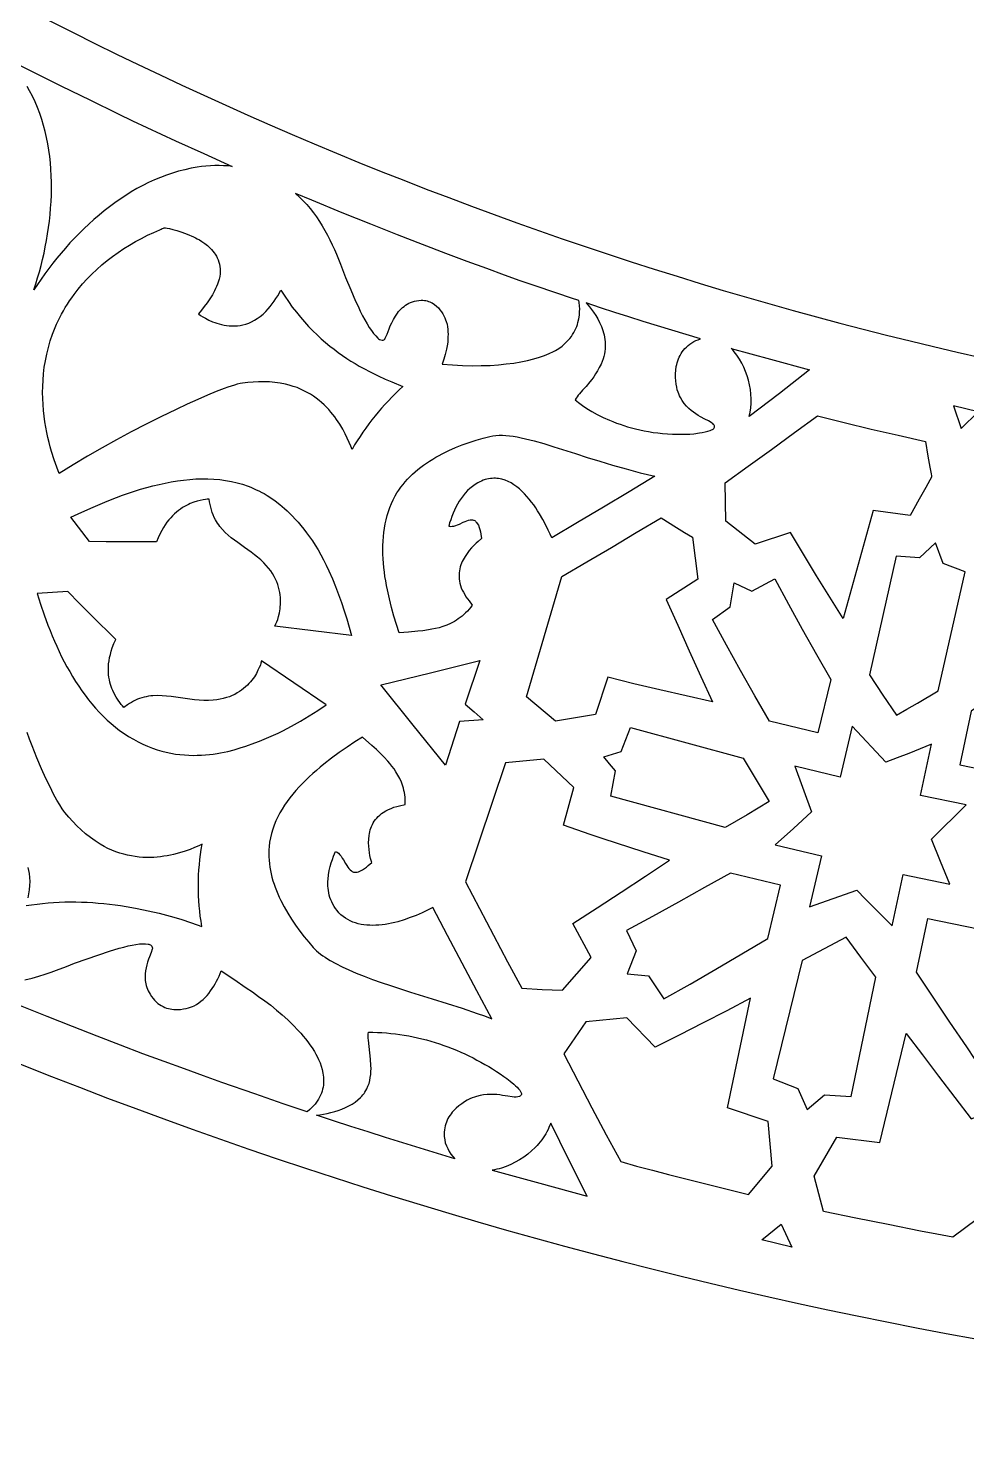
# Model space of a CAD drawing. Extents: x -540 to 540, y -540 to 540.
# Drawn here: x -170.4 to -82.7, y -462.1 to -330.2 of the extents above; entities that cross this region are included whole.
import ezdxf

# ---------------------------------------------------------------- set-up
doc = ezdxf.new("R2010")
doc.units = 0
doc.layers.add('LAYER_1', color=18, linetype='CONTINUOUS')
doc.layers.add('LAYER_2', color=174, linetype='CONTINUOUS')

msp = doc.modelspace()

# ---------------------------------------------------------------- linework, layer by layer
at = {"layer": 'LAYER_1'}
msp.add_lwpolyline([(0, 540, 0.414214), (-540, 0, 0.414214), (0, -540, 0.414214), (540, 0, 0.414214)], format="xyb", close=True, dxfattribs=at)
for points in [[(-171.23, -333.6), (-169.93, -334.27), (-167.31, -335.57), (-164.67, -336.86), (-162.01, -338.16), (-160.67, -338.81), (-159.33, -339.44), (-156.66, -340.67), (-154, -341.88), (-151.34, -343.07), (-151.75, -343.03), (-152.16, -343.01), (-152.57, -343), (-152.98, -343), (-153.39, -343.02), (-153.8, -343.05), (-154.21, -343.09), (-154.61, -343.15), (-155.2, -343.25), (-155.78, -343.38), (-156.36, -343.52), (-156.93, -343.7), (-157.5, -343.89), (-158.06, -344.1), (-158.62, -344.34), (-159.17, -344.59), (-159.71, -344.86), (-160.25, -345.15), (-160.78, -345.46), (-161.3, -345.79), (-161.82, -346.13), (-162.33, -346.48), (-162.83, -346.85), (-163.32, -347.23), (-163.8, -347.63), (-164.28, -348.04), (-164.75, -348.46), (-165.2, -348.89), (-165.65, -349.33), (-166.09, -349.77), (-166.52, -350.23), (-166.94, -350.7), (-167.34, -351.17), (-167.74, -351.65), (-168.13, -352.13), (-168.5, -352.62), (-168.87, -353.12), (-169.22, -353.61), (-169.56, -354.11), (-169.89, -354.62), (-169.71, -354.06), (-169.54, -353.5), (-169.37, -352.93), (-169.22, -352.35), (-169.08, -351.77), (-168.94, -351.18), (-168.82, -350.59), (-168.7, -349.99), (-168.6, -349.39), (-168.51, -348.79), (-168.43, -348.18), (-168.37, -347.58), (-168.32, -346.97), (-168.28, -346.36), (-168.25, -345.75), (-168.24, -345.15), (-168.24, -344.54), (-168.26, -343.94), (-168.29, -343.34), (-168.34, -342.74), (-168.41, -342.14), (-168.49, -341.55), (-168.59, -340.96), (-168.7, -340.38), (-168.83, -339.81), (-168.99, -339.24), (-169.15, -338.68), (-169.34, -338.13), (-169.55, -337.58), (-169.78, -337.05), (-170.02, -336.52), (-170.29, -336), (-170.53, -335.59)], [(-170.61, -412.17), (-170.1, -412.09), (-169.58, -412.02), (-169.07, -411.96), (-168.55, -411.91), (-168.04, -411.87), (-167.52, -411.85), (-167, -411.83), (-166.48, -411.82), (-165.96, -411.82), (-165.43, -411.84), (-164.91, -411.86), (-164.39, -411.89), (-163.87, -411.93), (-163.35, -411.97), (-162.82, -412.03), (-162.3, -412.1), (-161.78, -412.17), (-161.26, -412.25), (-160.74, -412.34), (-160.23, -412.43), (-159.2, -412.65), (-158.17, -412.89), (-157.16, -413.16), (-156.15, -413.45), (-155.16, -413.77), (-154.18, -414.11), (-154.26, -413.63), (-154.33, -413.16), (-154.38, -412.68), (-154.43, -412.2), (-154.47, -411.72), (-154.49, -411.24), (-154.51, -410.76), (-154.51, -410.27), (-154.51, -409.79), (-154.49, -409.31), (-154.46, -408.83), (-154.42, -408.35), (-154.37, -407.87), (-154.31, -407.39), (-154.24, -406.92), (-154.15, -406.44), (-154.48, -406.59), (-154.86, -406.75), (-155.29, -406.92), (-155.76, -407.08), (-156.28, -407.24), (-156.83, -407.39), (-157.12, -407.45), (-157.42, -407.51), (-157.73, -407.56), (-158.04, -407.6), (-158.37, -407.63), (-158.69, -407.66), (-159.03, -407.67), (-159.37, -407.67), (-159.71, -407.66), (-160.06, -407.63), (-160.41, -407.59), (-160.77, -407.53), (-161.13, -407.46), (-161.49, -407.37), (-161.86, -407.26), (-162.22, -407.13), (-162.59, -406.98), (-162.96, -406.82), (-163.33, -406.63), (-163.7, -406.41), (-164.16, -406.11), (-164.61, -405.79), (-165.05, -405.45), (-165.47, -405.08), (-165.87, -404.7), (-166.26, -404.31), (-166.63, -403.9), (-166.99, -403.48), (-167.09, -403.34), (-167.25, -403.11), (-167.46, -402.76), (-167.73, -402.31), (-168.04, -401.74), (-168.38, -401.07), (-168.76, -400.28), (-169.17, -399.38), (-169.61, -398.36), (-169.83, -397.81), (-170.06, -397.23), (-170.29, -396.62), (-170.52, -395.98)], [(-170.45, -408.61), (-170.38, -408.89), (-170.33, -409.18), (-170.3, -409.55), (-170.28, -409.93), (-170.3, -410.3), (-170.33, -410.68), (-170.38, -411.06), (-170.44, -411.43)], [(-170.73, -419.1), (-170.06, -418.94), (-169.43, -418.76), (-168.84, -418.58), (-168.28, -418.39), (-167.77, -418.2), (-166.85, -417.85), (-166.45, -417.69), (-166.09, -417.56), (-163.82, -416.78), (-162.81, -416.44), (-161.9, -416.16), (-161.48, -416.04), (-161.08, -415.94), (-160.7, -415.86), (-160.35, -415.79), (-160.02, -415.75), (-159.72, -415.73), (-159.44, -415.73), (-159.19, -415.76), (-159.14, -415.78), (-159.07, -415.81), (-159, -415.85), (-158.93, -415.9), (-158.87, -415.97), (-158.83, -416.05), (-158.82, -416.09), (-158.81, -416.13), (-158.81, -416.18), (-158.82, -416.23), (-158.93, -416.56), (-159.09, -416.96), (-159.17, -417.19), (-159.26, -417.44), (-159.33, -417.7), (-159.4, -417.97), (-159.45, -418.26), (-159.48, -418.55), (-159.49, -418.86), (-159.48, -419.01), (-159.47, -419.17), (-159.45, -419.33), (-159.41, -419.49), (-159.38, -419.65), (-159.33, -419.81), (-159.27, -419.97), (-159.2, -420.13), (-159.12, -420.3), (-159.02, -420.46), (-158.89, -420.67), (-158.75, -420.86), (-158.6, -421.02), (-158.45, -421.17), (-158.3, -421.31), (-158.14, -421.42), (-157.98, -421.52), (-157.81, -421.61), (-157.65, -421.68), (-157.48, -421.74), (-157.31, -421.79), (-157.15, -421.83), (-156.98, -421.86), (-156.82, -421.88), (-156.5, -421.89), (-156.19, -421.87), (-155.91, -421.83), (-155.65, -421.78), (-155.42, -421.72), (-155.07, -421.6), (-154.92, -421.53), (-154.69, -421.41), (-154.48, -421.27), (-154.27, -421.11), (-154.07, -420.94), (-153.88, -420.76), (-153.7, -420.57), (-153.53, -420.37), (-153.37, -420.15), (-153.22, -419.93), (-153.07, -419.71), (-152.94, -419.48), (-152.81, -419.24), (-152.69, -419), (-152.58, -418.76), (-152.38, -418.28), (-151.21, -419.05), (-150.04, -419.84), (-149.46, -420.24), (-148.88, -420.65), (-148.31, -421.07), (-147.75, -421.49), (-147.21, -421.93), (-146.67, -422.38), (-146.15, -422.85), (-145.65, -423.34), (-145.17, -423.84), (-144.94, -424.09), (-144.72, -424.36), (-144.5, -424.63), (-144.29, -424.9), (-144.08, -425.18), (-143.88, -425.46), (-143.66, -425.82), (-143.53, -426.04), (-143.4, -426.28), (-143.27, -426.56), (-143.14, -426.85), (-143.03, -427.17), (-142.94, -427.5), (-142.87, -427.84), (-142.84, -428.02), (-142.82, -428.2), (-142.81, -428.38), (-142.81, -428.57), (-142.81, -428.75), (-142.83, -428.94), (-142.86, -429.13), (-142.9, -429.32), (-142.95, -429.51), (-143.01, -429.7), (-143.09, -429.89), (-143.18, -430.08), (-143.29, -430.27), (-143.41, -430.46), (-143.61, -430.73), (-143.84, -430.99), (-144.08, -431.23), (-144.33, -431.46), (-146.58, -430.69), (-149.25, -429.77), (-152.33, -428.69), (-154.02, -428.09), (-155.81, -427.44), (-157.71, -426.75), (-159.7, -426.01), (-161.79, -425.22), (-163.98, -424.37), (-166.27, -423.48), (-168.66, -422.53), (-171.14, -421.53)]]:
    msp.add_lwpolyline(points, dxfattribs=at)
for points in [[(-145.42, -345.62), (-145.05, -345.94), (-144.71, -346.28), (-144.38, -346.64), (-144.06, -347.02), (-143.76, -347.4), (-143.47, -347.8), (-143.2, -348.21), (-142.94, -348.63), (-142.69, -349.06), (-142.45, -349.5), (-142.22, -349.94), (-142.01, -350.39), (-141.8, -350.84), (-141.6, -351.29), (-141.42, -351.75), (-141.24, -352.2), (-140.75, -353.46), (-140.27, -354.62), (-139.82, -355.67), (-139.59, -356.15), (-139.38, -356.6), (-139.16, -357.03), (-138.95, -357.42), (-138.74, -357.78), (-138.54, -358.12), (-138.34, -358.42), (-138.14, -358.68), (-137.94, -358.92), (-137.75, -359.12), (-137.66, -359.19), (-137.57, -359.24), (-137.46, -359.29), (-137.34, -359.32), (-137.28, -359.32), (-137.23, -359.31), (-137.17, -359.29), (-137.12, -359.26), (-137.08, -359.21), (-137.04, -359.14), (-136.88, -358.76), (-136.68, -358.25), (-136.57, -357.97), (-136.43, -357.68), (-136.28, -357.38), (-136.1, -357.08), (-135.9, -356.79), (-135.8, -356.65), (-135.68, -356.52), (-135.56, -356.39), (-135.43, -356.27), (-135.29, -356.16), (-135.15, -356.05), (-135, -355.95), (-134.84, -355.86), (-134.67, -355.79), (-134.49, -355.72), (-134.3, -355.67), (-134.11, -355.63), (-133.9, -355.6), (-133.68, -355.59), (-133.54, -355.59), (-133.39, -355.6), (-133.26, -355.62), (-133.13, -355.65), (-133, -355.69), (-132.88, -355.73), (-132.76, -355.78), (-132.65, -355.84), (-132.44, -355.97), (-132.25, -356.13), (-132.08, -356.29), (-131.93, -356.47), (-131.79, -356.66), (-131.67, -356.85), (-131.57, -357.04), (-131.48, -357.22), (-131.41, -357.4), (-131.35, -357.56), (-131.27, -357.83), (-131.23, -358.06), (-131.2, -358.29), (-131.18, -358.52), (-131.17, -358.76), (-131.18, -358.99), (-131.19, -359.23), (-131.21, -359.47), (-131.24, -359.7), (-131.32, -360.17), (-131.43, -360.64), (-131.56, -361.1), (-131.71, -361.55), (-130.75, -361.62), (-129.82, -361.67), (-128.93, -361.7), (-128.07, -361.69), (-127.25, -361.67), (-126.47, -361.61), (-125.73, -361.54), (-125.02, -361.45), (-124.36, -361.34), (-123.74, -361.21), (-123.16, -361.07), (-122.63, -360.91), (-122.15, -360.75), (-121.71, -360.57), (-121.32, -360.38), (-121.14, -360.28), (-120.98, -360.19), (-120.74, -360.02), (-120.51, -359.86), (-120.31, -359.68), (-120.12, -359.51), (-119.95, -359.33), (-119.79, -359.15), (-119.65, -358.96), (-119.53, -358.78), (-119.41, -358.59), (-119.31, -358.4), (-119.23, -358.22), (-119.15, -358.03), (-119.09, -357.85), (-119.03, -357.67), (-118.95, -357.32), (-118.9, -356.98), (-118.88, -356.67), (-118.87, -356.39), (-118.88, -356.14), (-118.92, -355.77), (-118.95, -355.6), (-119.63, -355.38), (-121.02, -354.92), (-123.11, -354.21), (-124.42, -353.76), (-125.9, -353.23), (-127.56, -352.63), (-129.39, -351.96), (-131.39, -351.21), (-133.56, -350.38), (-135.9, -349.47), (-138.4, -348.48), (-141.08, -347.4), (-143.92, -346.23)], [(-154.51, -356.86), (-154.31, -357), (-154.1, -357.12), (-153.85, -357.27), (-153.53, -357.43), (-153.18, -357.59), (-152.98, -357.66), (-152.78, -357.73), (-152.56, -357.8), (-152.34, -357.85), (-152.11, -357.9), (-151.87, -357.94), (-151.63, -357.97), (-151.38, -357.98), (-151.13, -357.98), (-150.87, -357.96), (-150.61, -357.93), (-150.35, -357.88), (-150.08, -357.81), (-149.81, -357.71), (-149.54, -357.6), (-149.27, -357.45), (-149.01, -357.29), (-148.74, -357.09), (-148.47, -356.87), (-148.21, -356.62), (-148, -356.39), (-147.81, -356.16), (-147.62, -355.92), (-147.44, -355.67), (-147.27, -355.42), (-147.1, -355.16), (-146.79, -354.63), (-146.44, -355.19), (-146.09, -355.71), (-145.73, -356.22), (-145.35, -356.7), (-144.98, -357.17), (-144.59, -357.61), (-144.21, -358.03), (-143.82, -358.43), (-143.42, -358.82), (-143.03, -359.18), (-142.63, -359.53), (-142.23, -359.86), (-141.83, -360.17), (-141.44, -360.47), (-141.04, -360.75), (-140.65, -361.02), (-140.26, -361.27), (-139.87, -361.51), (-139.49, -361.73), (-139.12, -361.94), (-138.39, -362.32), (-137.7, -362.66), (-137.05, -362.96), (-136.44, -363.22), (-135.39, -363.65), (-135.74, -363.97), (-136.08, -364.29), (-136.42, -364.63), (-136.75, -364.97), (-137.07, -365.32), (-137.39, -365.67), (-137.7, -366.03), (-138, -366.4), (-138.3, -366.77), (-138.58, -367.15), (-138.87, -367.53), (-139.14, -367.92), (-139.4, -368.31), (-139.66, -368.71), (-139.91, -369.11), (-140.15, -369.52), (-140.27, -369.22), (-140.41, -368.87), (-140.59, -368.48), (-140.79, -368.07), (-141.02, -367.63), (-141.29, -367.18), (-141.44, -366.95), (-141.6, -366.72), (-141.76, -366.49), (-141.94, -366.26), (-142.13, -366.03), (-142.33, -365.8), (-142.54, -365.58), (-142.76, -365.36), (-142.99, -365.15), (-143.23, -364.95), (-143.49, -364.75), (-143.76, -364.56), (-144.04, -364.37), (-144.33, -364.2), (-144.64, -364.04), (-144.96, -363.89), (-145.29, -363.75), (-145.64, -363.63), (-146.01, -363.52), (-146.38, -363.42), (-146.88, -363.33), (-147.37, -363.26), (-147.87, -363.22), (-148.38, -363.2), (-148.88, -363.21), (-149.38, -363.24), (-149.88, -363.28), (-150.38, -363.34), (-150.62, -363.38), (-150.88, -363.44), (-151.15, -363.51), (-151.45, -363.61), (-151.77, -363.71), (-152.11, -363.83), (-152.85, -364.12), (-153.67, -364.46), (-154.57, -364.86), (-155.55, -365.3), (-156.6, -365.8), (-158.01, -366.47), (-159.4, -367.17), (-160.78, -367.89), (-162.15, -368.63), (-163.51, -369.39), (-164.86, -370.17), (-166.2, -370.96), (-167.53, -371.77), (-167.75, -371.18), (-167.99, -370.5), (-168.23, -369.72), (-168.35, -369.3), (-168.46, -368.87), (-168.57, -368.41), (-168.67, -367.94), (-168.77, -367.45), (-168.85, -366.94), (-168.92, -366.42), (-168.98, -365.88), (-169.03, -365.34), (-169.05, -364.78), (-169.07, -364.21), (-169.06, -363.63), (-169.03, -363.04), (-168.98, -362.45), (-168.91, -361.85), (-168.81, -361.24), (-168.69, -360.62), (-168.53, -360.01), (-168.35, -359.39), (-168.14, -358.76), (-168.02, -358.45), (-167.89, -358.14), (-167.76, -357.83), (-167.61, -357.52), (-167.46, -357.2), (-167.3, -356.89), (-167.13, -356.58), (-166.95, -356.27), (-166.76, -355.96), (-166.56, -355.65), (-166.34, -355.35), (-166.12, -355.04), (-165.74, -354.54), (-165.34, -354.06), (-164.91, -353.59), (-164.47, -353.14), (-164.01, -352.7), (-163.53, -352.28), (-163.04, -351.88), (-162.53, -351.49), (-162.01, -351.12), (-161.48, -350.76), (-160.94, -350.42), (-160.39, -350.1), (-159.83, -349.8), (-159.26, -349.51), (-158.69, -349.24), (-158.11, -348.99), (-158, -348.94), (-157.89, -348.88), (-157.78, -348.84), (-157.72, -348.82), (-157.66, -348.81), (-157.59, -348.82), (-157.43, -348.84), (-157.2, -348.88), (-156.89, -348.96), (-156.51, -349.07), (-156.06, -349.22), (-155.55, -349.42), (-154.97, -349.67), (-154.79, -349.75), (-154.62, -349.84), (-154.41, -349.95), (-154.18, -350.09), (-153.92, -350.27), (-153.66, -350.48), (-153.53, -350.59), (-153.4, -350.72), (-153.28, -350.85), (-153.16, -350.99), (-153.04, -351.14), (-152.93, -351.29), (-152.83, -351.46), (-152.74, -351.63), (-152.66, -351.82), (-152.6, -352.01), (-152.54, -352.21), (-152.5, -352.42), (-152.48, -352.64), (-152.48, -352.87), (-152.49, -353.11), (-152.52, -353.35), (-152.58, -353.61), (-152.65, -353.88), (-152.73, -354.08), (-152.81, -354.29), (-152.9, -354.49), (-152.99, -354.69), (-153.2, -355.07), (-153.44, -355.45), (-153.69, -355.81), (-153.96, -356.17), (-154.23, -356.52)], [(-118.25, -355.84), (-117.94, -356.21), (-117.76, -356.44), (-117.57, -356.71), (-117.37, -357), (-117.18, -357.32), (-117.01, -357.66), (-116.84, -358.03), (-116.77, -358.22), (-116.7, -358.42), (-116.64, -358.62), (-116.59, -358.82), (-116.55, -359.03), (-116.52, -359.25), (-116.49, -359.47), (-116.48, -359.69), (-116.48, -359.91), (-116.49, -360.14), (-116.52, -360.37), (-116.56, -360.6), (-116.61, -360.84), (-116.68, -361.07), (-116.77, -361.31), (-116.87, -361.55), (-117.04, -361.88), (-117.21, -362.19), (-117.38, -362.47), (-117.56, -362.74), (-117.74, -362.98), (-117.93, -363.22), (-118.28, -363.63), (-118.61, -364), (-118.9, -364.33), (-119.02, -364.47), (-119.12, -364.62), (-119.21, -364.75), (-119.28, -364.89), (-118.97, -365.14), (-118.61, -365.41), (-118.2, -365.69), (-117.74, -365.97), (-117.24, -366.26), (-116.68, -366.53), (-116.08, -366.8), (-115.77, -366.93), (-115.44, -367.06), (-115.1, -367.18), (-114.75, -367.29), (-114.39, -367.41), (-114.02, -367.51), (-113.64, -367.61), (-113.25, -367.7), (-112.84, -367.78), (-112.43, -367.86), (-112, -367.93), (-111.57, -367.98), (-111.13, -368.03), (-110.67, -368.07), (-110.21, -368.09), (-109.73, -368.11), (-109.25, -368.11), (-108.76, -368.1), (-108.58, -368.09), (-108.19, -368.06), (-107.68, -367.99), (-107.41, -367.95), (-107.14, -367.89), (-106.88, -367.83), (-106.66, -367.76), (-106.56, -367.71), (-106.47, -367.67), (-106.4, -367.62), (-106.34, -367.57), (-106.29, -367.51), (-106.27, -367.46), (-106.26, -367.4), (-106.27, -367.33), (-106.3, -367.26), (-106.36, -367.19), (-106.44, -367.11), (-106.55, -367.03), (-106.67, -366.95), (-106.82, -366.87), (-107.18, -366.69), (-107.58, -366.47), (-107.8, -366.35), (-108.02, -366.21), (-108.24, -366.05), (-108.46, -365.88), (-108.68, -365.69), (-108.89, -365.47), (-109.09, -365.23), (-109.28, -364.96), (-109.46, -364.67), (-109.54, -364.51), (-109.61, -364.34), (-109.68, -364.17), (-109.75, -363.95), (-109.8, -363.7), (-109.86, -363.43), (-109.89, -363.13), (-109.91, -362.8), (-109.91, -362.47), (-109.89, -362.12), (-109.84, -361.77), (-109.8, -361.6), (-109.76, -361.42), (-109.7, -361.25), (-109.64, -361.07), (-109.56, -360.9), (-109.48, -360.74), (-109.39, -360.57), (-109.28, -360.41), (-109.17, -360.26), (-109.04, -360.1), (-108.89, -359.96), (-108.74, -359.82), (-108.57, -359.69), (-108.39, -359.57), (-108.2, -359.45), (-108, -359.35), (-107.79, -359.27), (-107.58, -359.2), (-110.26, -358.38), (-112.93, -357.56), (-114.27, -357.14), (-115.6, -356.72), (-116.93, -356.28)], [(-97.38, -362.09), (-100.19, -364.29), (-103.02, -366.46), (-102.94, -366.06), (-102.88, -365.64), (-102.85, -365.22), (-102.85, -364.79), (-102.87, -364.35), (-102.92, -363.92), (-103, -363.49), (-103.1, -363.06), (-103.22, -362.64), (-103.37, -362.23), (-103.54, -361.83), (-103.73, -361.45), (-103.94, -361.08), (-104.18, -360.72), (-104.44, -360.39), (-104.57, -360.23), (-104.71, -360.08), (-101.05, -361.09)], [(-83.2, -367.57), (-83.2, -367.57), (-81.64, -366.01), (-82.78, -365.74), (-83.93, -365.46), (-83.2, -367.57)], [(-91.44, -375.23), (-94.23, -385.34), (-95.49, -383.34), (-96.73, -381.33), (-97.96, -379.31), (-99.17, -377.28), (-102.47, -378.39), (-105.21, -376.22), (-105.28, -372.66), (-103.11, -371.1), (-100.95, -369.54), (-98.79, -367.96), (-96.65, -366.38), (-95.39, -366.7), (-94.14, -367.02), (-91.62, -367.62), (-89.09, -368.21), (-86.56, -368.78), (-86.32, -370.17), (-86.13, -371.18), (-86.02, -371.82), (-85.99, -372), (-85.99, -372.09), (-86.03, -372.19), (-86.13, -372.39), (-86.52, -373.09), (-87.14, -374.19), (-87.98, -375.71)], [(-128.05, -377.86), (-128.37, -378.13), (-128.56, -378.3), (-128.77, -378.5), (-128.98, -378.73), (-129.19, -378.97), (-129.39, -379.24), (-129.59, -379.53), (-129.76, -379.84), (-129.84, -380), (-129.91, -380.16), (-129.98, -380.33), (-130.03, -380.51), (-130.08, -380.68), (-130.11, -380.87), (-130.14, -381.05), (-130.15, -381.24), (-130.15, -381.43), (-130.14, -381.63), (-130.11, -381.83), (-130.07, -382.03), (-130.02, -382.24), (-129.94, -382.45), (-129.85, -382.67), (-129.74, -382.88), (-129.62, -383.09), (-129.5, -383.3), (-129.36, -383.5), (-129.21, -383.69), (-128.91, -384.07), (-129.06, -384.27), (-129.21, -384.46), (-129.37, -384.64), (-129.54, -384.81), (-129.7, -384.96), (-129.87, -385.11), (-130.05, -385.25), (-130.22, -385.37), (-130.4, -385.49), (-130.58, -385.6), (-130.94, -385.79), (-131.3, -385.95), (-131.65, -386.08), (-132.01, -386.19), (-132.35, -386.28), (-132.68, -386.34), (-132.99, -386.4), (-133.54, -386.47), (-133.99, -386.52), (-134.86, -386.6), (-135.74, -386.66), (-135.99, -385.9), (-136.23, -385.11), (-136.45, -384.3), (-136.66, -383.49), (-136.84, -382.66), (-136.93, -382.24), (-137, -381.82), (-137.07, -381.41), (-137.12, -380.99), (-137.17, -380.57), (-137.21, -380.15), (-137.24, -379.74), (-137.26, -379.32), (-137.27, -378.91), (-137.26, -378.5), (-137.25, -378.09), (-137.22, -377.68), (-137.18, -377.28), (-137.12, -376.88), (-137.05, -376.49), (-136.97, -376.1), (-136.87, -375.71), (-136.75, -375.33), (-136.62, -374.96), (-136.47, -374.59), (-136.3, -374.23), (-136.11, -373.88), (-135.95, -373.6), (-135.77, -373.32), (-135.58, -373.06), (-135.38, -372.8), (-135.17, -372.55), (-134.96, -372.31), (-134.73, -372.07), (-134.49, -371.84), (-134.24, -371.62), (-133.99, -371.41), (-133.73, -371.2), (-133.46, -371), (-133.18, -370.8), (-132.9, -370.62), (-132.61, -370.44), (-132.32, -370.26), (-132.02, -370.1), (-131.72, -369.94), (-131.1, -369.63), (-130.47, -369.36), (-129.84, -369.1), (-129.19, -368.87), (-128.55, -368.66), (-127.9, -368.48), (-127.26, -368.32), (-126.99, -368.26), (-126.71, -368.23), (-126.41, -368.21), (-126.09, -368.21), (-125.77, -368.22), (-125.43, -368.26), (-125.08, -368.3), (-124.71, -368.36), (-124.33, -368.44), (-123.94, -368.53), (-123.11, -368.73), (-122.23, -368.98), (-121.29, -369.27), (-119.26, -369.91), (-118.16, -370.27), (-117, -370.63), (-115.8, -370.99), (-114.53, -371.35), (-113.22, -371.71), (-112.54, -371.88), (-111.84, -372.04), (-114.24, -373.5), (-116.65, -374.94), (-119.06, -376.36), (-121.47, -377.78), (-121.62, -377.46), (-121.81, -377.07), (-122.04, -376.6), (-122.31, -376.09), (-122.63, -375.55), (-122.8, -375.27), (-122.98, -375), (-123.17, -374.72), (-123.38, -374.45), (-123.58, -374.18), (-123.8, -373.92), (-124.03, -373.68), (-124.27, -373.44), (-124.51, -373.22), (-124.76, -373.01), (-125.02, -372.83), (-125.29, -372.66), (-125.57, -372.52), (-125.85, -372.4), (-126.15, -372.31), (-126.29, -372.28), (-126.45, -372.25), (-126.6, -372.23), (-126.75, -372.22), (-126.91, -372.22), (-127.06, -372.23), (-127.22, -372.25), (-127.38, -372.27), (-127.55, -372.31), (-127.71, -372.35), (-127.88, -372.41), (-128.04, -372.48), (-128.21, -372.55), (-128.38, -372.64), (-128.64, -372.8), (-128.89, -372.98), (-129.13, -373.17), (-129.35, -373.38), (-129.56, -373.61), (-129.76, -373.85), (-129.95, -374.1), (-130.12, -374.37), (-130.29, -374.64), (-130.44, -374.92), (-130.58, -375.21), (-130.71, -375.5), (-130.82, -375.8), (-130.93, -376.1), (-131.03, -376.39), (-131.11, -376.69), (-131.04, -376.71), (-130.96, -376.72), (-130.79, -376.71), (-130.62, -376.69), (-130.45, -376.64), (-130.28, -376.57), (-130.1, -376.5), (-129.75, -376.34), (-129.58, -376.26), (-129.41, -376.2), (-129.25, -376.15), (-129.1, -376.11), (-128.95, -376.11), (-128.88, -376.11), (-128.81, -376.13), (-128.75, -376.15), (-128.68, -376.18), (-128.62, -376.23), (-128.57, -376.28), (-128.5, -376.36), (-128.44, -376.44), (-128.34, -376.62), (-128.26, -376.81), (-128.19, -377.01), (-128.15, -377.22), (-128.11, -377.44)], [(-166.42, -375.85), (-165.4, -375.38), (-164.35, -374.91), (-163.27, -374.45), (-162.72, -374.23), (-162.17, -374.02), (-161.61, -373.81), (-161.04, -373.62), (-160.48, -373.43), (-159.91, -373.25), (-159.34, -373.09), (-158.76, -372.93), (-158.19, -372.8), (-157.61, -372.67), (-157.04, -372.56), (-156.46, -372.47), (-155.89, -372.39), (-155.32, -372.33), (-154.75, -372.29), (-154.19, -372.28), (-153.63, -372.28), (-153.07, -372.3), (-152.52, -372.35), (-151.97, -372.42), (-151.43, -372.52), (-150.9, -372.64), (-150.38, -372.79), (-149.86, -372.97), (-149.6, -373.07), (-149.35, -373.17), (-149.1, -373.29), (-148.85, -373.41), (-148.59, -373.54), (-148.36, -373.66), (-148.07, -373.84), (-147.73, -374.06), (-147.34, -374.33), (-146.91, -374.66), (-146.45, -375.05), (-146.21, -375.28), (-145.96, -375.51), (-145.71, -375.77), (-145.45, -376.04), (-145.19, -376.33), (-144.93, -376.64), (-144.66, -376.97), (-144.39, -377.32), (-144.13, -377.69), (-143.86, -378.08), (-143.59, -378.49), (-143.33, -378.92), (-143.07, -379.37), (-142.81, -379.85), (-142.56, -380.35), (-142.31, -380.87), (-141.99, -381.61), (-141.68, -382.35), (-141.4, -383.09), (-141.14, -383.85), (-140.89, -384.61), (-140.65, -385.37), (-140.43, -386.14), (-140.21, -386.91), (-147.35, -386.04), (-147.26, -385.84), (-147.19, -385.65), (-147.1, -385.41), (-147.02, -385.13), (-146.94, -384.8), (-146.88, -384.43), (-146.86, -384.23), (-146.84, -384.02), (-146.83, -383.81), (-146.83, -383.59), (-146.85, -383.36), (-146.87, -383.13), (-146.9, -382.89), (-146.95, -382.65), (-147.02, -382.41), (-147.09, -382.16), (-147.19, -381.91), (-147.3, -381.65), (-147.43, -381.4), (-147.58, -381.14), (-147.75, -380.89), (-147.95, -380.63), (-148.16, -380.38), (-148.4, -380.12), (-148.68, -379.86), (-148.97, -379.61), (-149.26, -379.37), (-149.57, -379.14), (-150.2, -378.69), (-150.83, -378.24), (-151.14, -378.01), (-151.44, -377.78), (-151.72, -377.53), (-152, -377.28), (-152.26, -377.01), (-152.5, -376.73), (-152.61, -376.58), (-152.72, -376.43), (-152.82, -376.27), (-152.91, -376.11), (-153.03, -375.88), (-153.13, -375.65), (-153.22, -375.41), (-153.29, -375.17), (-153.36, -374.93), (-153.41, -374.68), (-153.46, -374.43), (-153.49, -374.18), (-153.68, -374.19), (-153.85, -374.21), (-154.07, -374.24), (-154.33, -374.29), (-154.62, -374.36), (-154.94, -374.46), (-155.28, -374.59), (-155.45, -374.67), (-155.63, -374.76), (-155.82, -374.86), (-156, -374.97), (-156.19, -375.1), (-156.37, -375.23), (-156.56, -375.38), (-156.74, -375.54), (-156.92, -375.72), (-157.1, -375.91), (-157.28, -376.11), (-157.45, -376.34), (-157.62, -376.57), (-157.78, -376.83), (-157.93, -377.1), (-158.08, -377.39), (-158.26, -377.78), (-158.42, -378.18), (-161.55, -378.18), (-163.12, -378.17), (-164.68, -378.14)], [(-110.78, -383.56), (-109.71, -385.95), (-108.64, -388.35), (-107.56, -390.74), (-106.46, -393.12), (-108.91, -392.57), (-111.37, -392.01), (-113.81, -391.44), (-115.03, -391.14), (-116.25, -390.83), (-117.39, -394.29), (-121.13, -394.93), (-123.85, -392.66), (-120.53, -381.41), (-118.2, -380.05), (-115.89, -378.68), (-113.58, -377.3), (-111.27, -375.92), (-109.81, -376.83), (-109.07, -377.28), (-108.33, -377.73), (-107.82, -381.65)], [(-89.27, -394.38), (-88.29, -393.82), (-87.31, -393.24), (-85.37, -392.08), (-82.84, -380.97), (-84.89, -380.19), (-85.62, -378.27), (-87.1, -379.67), (-89.29, -379.49), (-91.79, -390.61), (-90.54, -392.5)], [(-100.64, -381.61), (-99.36, -383.98), (-98.06, -386.34), (-96.74, -388.69), (-95.4, -391.03), (-96.62, -396.01), (-101.13, -394.92), (-102.49, -392.57), (-103.83, -390.2), (-105.15, -387.82), (-106.47, -385.44), (-104.82, -384.24), (-104.43, -381.99), (-102.79, -382.79)], [(-169.59, -383.01), (-169.28, -383.99), (-168.94, -384.98), (-168.57, -385.97), (-168.38, -386.46), (-168.18, -386.95), (-167.97, -387.44), (-167.75, -387.93), (-167.53, -388.42), (-167.29, -388.9), (-167.05, -389.37), (-166.8, -389.84), (-166.54, -390.3), (-166.27, -390.76), (-165.99, -391.21), (-165.7, -391.65), (-165.41, -392.08), (-165.1, -392.51), (-164.78, -392.92), (-164.46, -393.32), (-164.12, -393.72), (-163.77, -394.1), (-163.41, -394.46), (-163.04, -394.82), (-162.66, -395.16), (-162.27, -395.48), (-161.87, -395.79), (-161.46, -396.09), (-161.03, -396.36), (-160.59, -396.62), (-160.15, -396.87), (-159.7, -397.08), (-159.26, -397.28), (-158.81, -397.45), (-158.37, -397.6), (-157.94, -397.73), (-157.51, -397.83), (-157.08, -397.92), (-156.65, -398), (-156.23, -398.05), (-155.82, -398.09), (-155.41, -398.12), (-155.01, -398.13), (-154.62, -398.12), (-154.23, -398.11), (-153.85, -398.08), (-153.48, -398.05), (-153.12, -398), (-152.77, -397.95), (-152.43, -397.89), (-151.77, -397.75), (-151.16, -397.6), (-150.6, -397.43), (-150.08, -397.27), (-149.23, -396.96), (-148.79, -396.8), (-148.35, -396.62), (-147.92, -396.43), (-147.49, -396.24), (-147.06, -396.04), (-146.63, -395.83), (-145.8, -395.39), (-144.97, -394.92), (-144.16, -394.43), (-143.36, -393.93), (-142.57, -393.41), (-148.6, -389.3), (-148.66, -389.5), (-148.72, -389.68), (-148.82, -389.91), (-148.94, -390.17), (-149.09, -390.46), (-149.28, -390.77), (-149.39, -390.93), (-149.51, -391.09), (-149.64, -391.25), (-149.78, -391.41), (-149.93, -391.57), (-150.1, -391.72), (-150.28, -391.87), (-150.47, -392.02), (-150.67, -392.16), (-150.88, -392.29), (-151.11, -392.42), (-151.36, -392.53), (-151.61, -392.64), (-151.89, -392.73), (-152.18, -392.82), (-152.48, -392.88), (-152.8, -392.94), (-153.14, -392.98), (-153.57, -393), (-154, -392.99), (-154.43, -392.97), (-154.87, -392.93), (-155.74, -392.81), (-156.61, -392.68), (-157.05, -392.62), (-157.48, -392.58), (-157.91, -392.55), (-158.34, -392.54), (-158.76, -392.55), (-158.97, -392.57), (-159.18, -392.6), (-159.39, -392.64), (-159.59, -392.68), (-159.8, -392.74), (-160, -392.81), (-160.2, -392.88), (-160.39, -392.97), (-160.58, -393.06), (-160.77, -393.17), (-160.95, -393.27), (-161.13, -393.39), (-161.47, -393.64), (-161.6, -393.5), (-161.72, -393.36), (-161.86, -393.18), (-162.02, -392.96), (-162.19, -392.7), (-162.35, -392.41), (-162.51, -392.07), (-162.59, -391.89), (-162.66, -391.69), (-162.72, -391.49), (-162.78, -391.28), (-162.83, -391.06), (-162.87, -390.83), (-162.9, -390.6), (-162.91, -390.35), (-162.92, -390.09), (-162.92, -389.83), (-162.9, -389.56), (-162.86, -389.28), (-162.81, -388.99), (-162.74, -388.69), (-162.66, -388.39), (-162.56, -388.07), (-162.4, -387.68), (-162.23, -387.28), (-164.49, -385.06), (-165.61, -383.94), (-166.71, -382.81)], [(-73.51, -387.77), (-74.6, -388.57), (-75.69, -389.35), (-77.88, -390.91), (-82.29, -393.99), (-83.34, -399.01), (-78.79, -399.95), (-77.67, -399.19), (-76.55, -398.43), (-74.32, -396.87), (-72.1, -395.3), (-69.9, -393.72), (-70.87, -391.93), (-70.25, -389.73), (-72.07, -389.76)], [(-137.44, -391.54), (-137.44, -391.53), (-132.82, -390.41), (-128.21, -389.27), (-129.56, -393.35), (-128.73, -394.07), (-127.89, -394.79), (-127.9, -394.79), (-127.89, -394.8), (-130.09, -394.95), (-131.42, -399.03), (-134.44, -395.3), (-137.45, -391.54)], [(-116.62, -398.26), (-114.99, -397.75), (-114.12, -395.51), (-103.6, -398.39), (-102.39, -400.42), (-101.17, -402.45), (-102.19, -403.07), (-103.22, -403.67), (-104.25, -404.27), (-105.28, -404.86), (-115.97, -401.94), (-115.52, -399.58), (-116.08, -398.93)], [(-92.97, -410.72), (-92.15, -411.56), (-91.32, -412.4), (-89.66, -414.06), (-88.62, -409.26), (-84.26, -410.16), (-85.13, -408.06), (-86, -405.95), (-82.74, -402.76), (-87.02, -401.88), (-85.98, -397.08), (-88.12, -397.94), (-89.19, -398.36), (-90.26, -398.77), (-93.4, -395.39), (-94.52, -400.16), (-98.77, -399.14), (-97.2, -403.41), (-98.89, -404.95), (-100.59, -406.48), (-96.26, -407.52), (-97.39, -412.29)], [(-138.31, -408.14), (-138.41, -407.75), (-138.47, -407.5), (-138.52, -407.23), (-138.56, -406.93), (-138.59, -406.62), (-138.6, -406.29), (-138.59, -405.95), (-138.55, -405.61), (-138.53, -405.44), (-138.49, -405.27), (-138.44, -405.1), (-138.39, -404.93), (-138.33, -404.76), (-138.25, -404.6), (-138.17, -404.44), (-138.07, -404.28), (-137.96, -404.13), (-137.84, -403.98), (-137.71, -403.84), (-137.56, -403.7), (-137.4, -403.57), (-137.23, -403.45), (-136.99, -403.31), (-136.75, -403.19), (-136.49, -403.08), (-136.24, -402.98), (-135.97, -402.9), (-135.7, -402.83), (-135.17, -402.71), (-135.17, -402.48), (-135.18, -402.25), (-135.19, -402.03), (-135.22, -401.81), (-135.26, -401.6), (-135.3, -401.4), (-135.35, -401.2), (-135.41, -401), (-135.54, -400.64), (-135.69, -400.29), (-135.86, -399.96), (-136.04, -399.66), (-136.22, -399.38), (-136.42, -399.12), (-136.61, -398.88), (-136.8, -398.66), (-137.16, -398.29), (-137.45, -397.99), (-137.86, -397.58), (-138.29, -397.19), (-139.16, -396.41), (-139.88, -396.87), (-140.6, -397.36), (-141.34, -397.86), (-142.06, -398.39), (-142.78, -398.95), (-143.13, -399.24), (-143.48, -399.53), (-143.82, -399.82), (-144.15, -400.13), (-144.48, -400.44), (-144.79, -400.75), (-145.1, -401.08), (-145.39, -401.41), (-145.68, -401.74), (-145.95, -402.08), (-146.21, -402.43), (-146.45, -402.78), (-146.68, -403.14), (-146.89, -403.5), (-147.08, -403.87), (-147.26, -404.25), (-147.42, -404.64), (-147.56, -405.03), (-147.67, -405.42), (-147.77, -405.83), (-147.85, -406.24), (-147.9, -406.65), (-147.92, -406.97), (-147.93, -407.29), (-147.92, -407.61), (-147.9, -407.93), (-147.87, -408.25), (-147.83, -408.57), (-147.77, -408.89), (-147.71, -409.21), (-147.63, -409.52), (-147.54, -409.84), (-147.44, -410.15), (-147.33, -410.46), (-147.21, -410.77), (-147.09, -411.08), (-146.95, -411.38), (-146.81, -411.69), (-146.5, -412.29), (-146.16, -412.87), (-145.8, -413.45), (-145.42, -414.01), (-145.02, -414.55), (-144.61, -415.08), (-144.19, -415.59), (-143.77, -416.08), (-143.62, -416.24), (-143.46, -416.39), (-143.29, -416.54), (-143.1, -416.7), (-142.89, -416.85), (-142.67, -417), (-142.44, -417.15), (-142.2, -417.29), (-141.66, -417.59), (-141.08, -417.88), (-140.44, -418.18), (-139.76, -418.47), (-139.02, -418.76), (-138.24, -419.06), (-137.42, -419.35), (-136.54, -419.65), (-135.63, -419.95), (-134.68, -420.26), (-132.65, -420.88), (-131.25, -421.31), (-129.85, -421.76), (-128.46, -422.24), (-127.77, -422.48), (-127.08, -422.74), (-128.48, -420.15), (-129.86, -417.55), (-131.23, -414.95), (-132.59, -412.34), (-133.08, -412.6), (-133.6, -412.84), (-134.14, -413.08), (-134.7, -413.29), (-135.28, -413.49), (-135.87, -413.67), (-136.16, -413.74), (-136.46, -413.81), (-136.75, -413.87), (-137.05, -413.92), (-137.34, -413.96), (-137.63, -413.99), (-137.92, -414.01), (-138.21, -414.02), (-138.49, -414.01), (-138.77, -414), (-139.04, -413.97), (-139.31, -413.92), (-139.57, -413.87), (-139.83, -413.79), (-140.07, -413.71), (-140.31, -413.6), (-140.55, -413.48), (-140.77, -413.34), (-140.98, -413.19), (-141.19, -413.02), (-141.37, -412.83), (-141.54, -412.64), (-141.7, -412.44), (-141.83, -412.24), (-141.95, -412.04), (-142.05, -411.83), (-142.14, -411.62), (-142.22, -411.41), (-142.28, -411.2), (-142.33, -410.98), (-142.36, -410.77), (-142.39, -410.55), (-142.4, -410.34), (-142.41, -410.12), (-142.41, -409.91), (-142.39, -409.7), (-142.35, -409.29), (-142.28, -408.9), (-142.2, -408.52), (-142.1, -408.17), (-141.99, -407.85), (-141.89, -407.56), (-141.7, -407.1), (-141.62, -407.14), (-141.55, -407.18), (-141.41, -407.28), (-141.28, -407.41), (-141.16, -407.56), (-141.06, -407.72), (-140.95, -407.89), (-140.75, -408.24), (-140.65, -408.41), (-140.55, -408.57), (-140.44, -408.71), (-140.33, -408.83), (-140.2, -408.93), (-140.14, -408.97), (-140.07, -409.01), (-140, -409.03), (-139.92, -409.04), (-139.84, -409.05), (-139.76, -409.04), (-139.66, -409.03), (-139.55, -409), (-139.35, -408.93), (-139.16, -408.83), (-138.98, -408.71), (-138.81, -408.58), (-138.64, -408.43)], [(-119.52, -413.84), (-117.25, -412.37), (-114.98, -410.9), (-112.73, -409.42), (-110.47, -407.93), (-112.95, -407.13), (-115.43, -406.33), (-116.67, -405.93), (-117.9, -405.51), (-119.14, -405.09), (-120.37, -404.66), (-119.43, -401.14), (-122.22, -398.49), (-125.8, -398.82), (-129.54, -409.94), (-128.25, -412.44), (-126.94, -414.93), (-125.62, -417.42), (-124.29, -419.9), (-122.39, -420), (-121.43, -420.04), (-120.48, -420.07), (-117.81, -417.02)], [(-111, -420.89), (-108.55, -419.51), (-106.13, -418.1), (-103.71, -416.67), (-101.3, -415.23), (-100.09, -410.25), (-104.77, -409.13), (-107.19, -410.49), (-109.62, -411.84), (-112.05, -413.18), (-114.5, -414.5), (-113.6, -416.4), (-114.42, -418.54), (-112.44, -418.73)], [(-81.08, -427.69), (-81.89, -426.54), (-82.69, -425.38), (-84.27, -423.06), (-87.38, -418.38), (-86.34, -413.36), (-81.62, -414.34), (-80.84, -415.48), (-80.04, -416.63), (-78.43, -418.9), (-76.81, -421.16), (-75.17, -423.41), (-76.8, -424.74), (-76.98, -427.02), (-78.84, -426.35)], [(-97.61, -431.23), (-95.98, -429.86), (-93.51, -430.02), (-91.2, -418.87), (-92.59, -417), (-93.28, -416.06), (-93.96, -415.11), (-98.07, -417.3), (-100.79, -428.36), (-98.48, -429.26)], [(-105.05, -431.08), (-102.9, -420.82), (-105.12, -421.99), (-107.34, -423.14), (-109.58, -424.28), (-111.82, -425.39), (-114.46, -422.66), (-118.3, -423.03), (-120.35, -426.01), (-119.04, -428.54), (-117.72, -431.07), (-116.38, -433.59), (-115.04, -436.1), (-113.55, -436.52), (-112.06, -436.91), (-110.57, -437.3), (-109.08, -437.68), (-106.08, -438.43), (-103.08, -439.17), (-100.88, -436.53), (-101.24, -432.35)], [(-143.48, -431.75), (-143.15, -431.71), (-142.81, -431.65), (-142.46, -431.59), (-142.12, -431.51), (-141.77, -431.41), (-141.43, -431.31), (-141.1, -431.19), (-140.77, -431.05), (-140.45, -430.89), (-140.15, -430.72), (-139.87, -430.54), (-139.6, -430.33), (-139.36, -430.11), (-139.24, -429.99), (-139.13, -429.86), (-139.03, -429.73), (-138.94, -429.6), (-138.85, -429.46), (-138.77, -429.31), (-138.66, -429.06), (-138.56, -428.79), (-138.49, -428.52), (-138.44, -428.24), (-138.4, -427.96), (-138.38, -427.68), (-138.37, -427.39), (-138.38, -427.1), (-138.41, -426.51), (-138.48, -425.92), (-138.55, -425.33), (-138.62, -424.76), (-138.63, -424.57), (-138.64, -424.39), (-138.63, -424.2), (-138.61, -424.01), (-138.19, -424.01), (-137.77, -424.02), (-137.36, -424.04), (-136.94, -424.07), (-136.52, -424.11), (-136.1, -424.15), (-135.69, -424.21), (-135.27, -424.27), (-134.85, -424.35), (-134.44, -424.43), (-134.03, -424.52), (-133.61, -424.62), (-133.2, -424.72), (-132.79, -424.84), (-132.39, -424.96), (-131.98, -425.09), (-131.58, -425.23), (-131.18, -425.38), (-130.78, -425.53), (-130.39, -425.69), (-129.99, -425.86), (-129.61, -426.03), (-129.22, -426.22), (-128.84, -426.4), (-128.47, -426.6), (-128.1, -426.8), (-127.73, -427.01), (-127.37, -427.22), (-127.01, -427.44), (-126.65, -427.67), (-126.31, -427.9), (-125.97, -428.14), (-125.69, -428.34), (-125.36, -428.58), (-125.03, -428.86), (-124.87, -429), (-124.72, -429.14), (-124.59, -429.28), (-124.48, -429.41), (-124.39, -429.54), (-124.34, -429.66), (-124.32, -429.72), (-124.32, -429.77), (-124.32, -429.82), (-124.34, -429.87), (-124.36, -429.91), (-124.4, -429.95), (-124.45, -429.98), (-124.51, -430.01), (-124.65, -430.05), (-124.81, -430.07), (-124.98, -430.07), (-125.17, -430.05), (-125.59, -429.99), (-126.08, -429.91), (-126.34, -429.87), (-126.62, -429.84), (-126.91, -429.82), (-127.21, -429.82), (-127.52, -429.83), (-127.85, -429.86), (-128.18, -429.92), (-128.53, -430), (-128.7, -430.06), (-128.91, -430.14), (-129.13, -430.24), (-129.38, -430.36), (-129.64, -430.51), (-129.9, -430.69), (-130.16, -430.88), (-130.42, -431.1), (-130.66, -431.35), (-130.78, -431.48), (-130.89, -431.62), (-130.99, -431.76), (-131.09, -431.91), (-131.18, -432.07), (-131.26, -432.23), (-131.33, -432.4), (-131.39, -432.57), (-131.45, -432.75), (-131.49, -432.94), (-131.52, -433.14), (-131.54, -433.34), (-131.54, -433.55), (-131.53, -433.76), (-131.49, -434.05), (-131.43, -434.33), (-131.33, -434.61), (-131.21, -434.88), (-131.07, -435.14), (-130.91, -435.39), (-130.73, -435.62), (-130.53, -435.83), (-133.78, -434.84), (-137.02, -433.84), (-138.64, -433.33), (-140.26, -432.82), (-141.87, -432.29)], [(-90.83, -434.3), (-88.35, -424.11), (-86.84, -426.12), (-85.33, -428.12), (-83.81, -430.12), (-82.27, -432.11), (-78.71, -430.77), (-75.4, -432.73), (-74.83, -436.3), (-77.11, -438.03), (-79.39, -439.75), (-81.68, -441.46), (-83.98, -443.16), (-85.5, -442.88), (-87.01, -442.6), (-90.04, -441.99), (-93.07, -441.38), (-96.09, -440.77), (-96.95, -437.45), (-94.82, -433.82)], [(-118.16, -439.34), (-119.88, -435.92), (-121.58, -432.49), (-121.65, -432.7), (-121.74, -432.9), (-121.83, -433.1), (-121.93, -433.3), (-122.04, -433.5), (-122.16, -433.69), (-122.28, -433.88), (-122.42, -434.07), (-122.56, -434.25), (-122.71, -434.43), (-122.86, -434.6), (-123.02, -434.77), (-123.36, -435.09), (-123.72, -435.39), (-124.1, -435.67), (-124.5, -435.93), (-124.9, -436.16), (-125.32, -436.37), (-125.75, -436.55), (-126.18, -436.7), (-126.4, -436.76), (-126.62, -436.81), (-126.84, -436.86), (-127.05, -436.9), (-122.61, -438.12)], [(-101.84, -443.42), (-100.03, -441.93), (-100.03, -441.93), (-100.03, -441.93), (-99.05, -444.09), (-100.45, -443.76)]]:
    msp.add_lwpolyline(points, close=True, dxfattribs=at)
at = {"layer": 'LAYER_2'}
for points in [[(460, 0, 0.414214), (0, 460, 0.414214), (-460, 0, 0.414214), (0, -460, 0.414214)], [(370, 0, 0.414214), (0, 370, 0.414214), (-370, 0, 0.414214), (0, -370, 0.414214)]]:
    msp.add_lwpolyline(points, format="xyb", close=True, dxfattribs=at)

doc.saveas('drawing.dxf')
